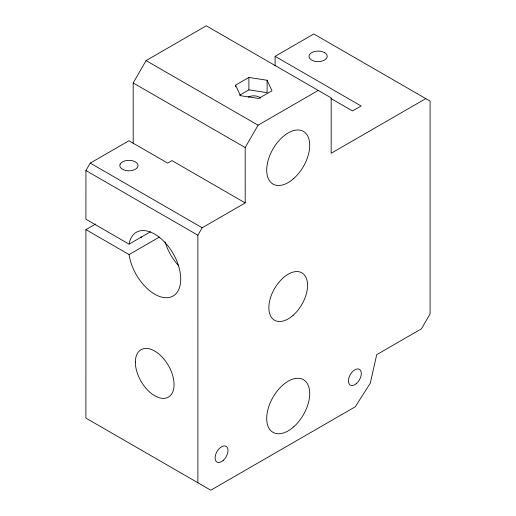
<?xml version="1.0" encoding="UTF-8"?>
<svg xmlns="http://www.w3.org/2000/svg" width="516" height="516" viewBox="0 0 516 516"><rect width="100%" height="100%" fill="white"/><g stroke="black" fill="none" stroke-linecap="round" stroke-linejoin="round"><path stroke-width="0.77" d="M95.654 224.015L85.914 229.626L85.901 418.102L210.792 490.2L355.227 406.802L370.275 383.22L376.725 354.653L421.495 328.789L430.099 313.889L430.099 101.104L313.805 33.979L275.099 56.328L275.099 65.932M197.892 482.75L197.88 235.225L202.182 227.775L245.21 202.923L171.951 160.618L167.648 163.101L128.942 140.765L90.236 163.101L85.933 170.551L85.908 219.197L129.09 244.139A36.797 21.246 60 0 1 169.009 247.306A36.797 21.246 60 0 1 169.009 297.506A36.797 21.246 60 0 1 129.09 254.575L85.914 229.626M133.199 143.854L133.18 82.953L146.073 60.604L206.265 25.8L331.182 97.879L331.182 153.246L425.797 98.621M245.21 202.923L245.19 147.544L258.084 125.195L318.282 90.429M235.567 85.153L248.893 77.445L267.107 80.257L271.99 90.771L258.658 98.472L240.45 95.666L235.567 85.153L235.567 86.701M239.566 95.254L248.899 89.861L267.114 92.674L267.107 80.257M129.09 244.139L150.42 231.826M129.09 254.575L159.367 237.096M140.275 237.328L141.803 237.089M275.099 56.328L361.116 105.986L352.512 110.953L331.008 98.537M146.073 60.604L258.084 125.195M133.18 82.953L245.19 147.544M90.236 163.101L202.182 227.775M85.933 170.551L197.88 235.225M248.893 77.445L248.899 89.861M178.639 265.74A36.797 21.246 60 0 1 165.075 241.907M248.19 97.15A7.908 4.567 0 0 1 260.632 98.092M120.118 164.217L119.809 165.578A9.12 5.263 0 0 0 127.742 170.802A9.12 5.263 0 0 0 137.746 166.939L138.056 165.578A9.12 5.263 0 0 0 130.122 160.36A9.12 5.263 0 0 0 120.118 164.217M324.564 52.626L322.674 51.787A9.12 5.263 0 0 0 310.877 53.142A9.12 5.263 0 0 0 311.664 60.075L313.554 60.907A9.12 5.263 0 0 0 325.351 59.553A9.12 5.263 0 0 0 324.564 52.626M135.36 362.226A27.367 15.803 60 0 0 164.385 398.339A27.367 15.803 60 0 0 164.385 359.633A27.367 15.803 60 0 0 135.36 362.226M293.217 315.224A27.367 15.803 -60 0 0 301.892 272.829A27.367 15.803 -60 0 0 269.513 301.544A27.367 15.803 -60 0 0 293.217 315.224M356.537 383.459A9.12 5.27 -60 0 0 359.426 369.327A9.12 5.27 -60 0 0 348.635 378.899A9.12 5.27 -60 0 0 356.537 383.459M223.215 460.433A9.12 5.27 -60 0 0 226.111 446.301A9.12 5.27 -60 0 0 215.32 455.867A9.12 5.27 -60 0 0 223.215 460.433M293.778 178.491A30.412 17.557 -60 0 0 303.408 131.38A30.412 17.557 -60 0 0 267.436 163.282A30.412 17.557 -60 0 0 293.778 178.491M293.772 426.784A30.412 17.557 -60 0 0 303.408 379.673A30.412 17.557 -60 0 0 267.436 411.575A30.412 17.557 -60 0 0 293.772 426.784"/></g></svg>
